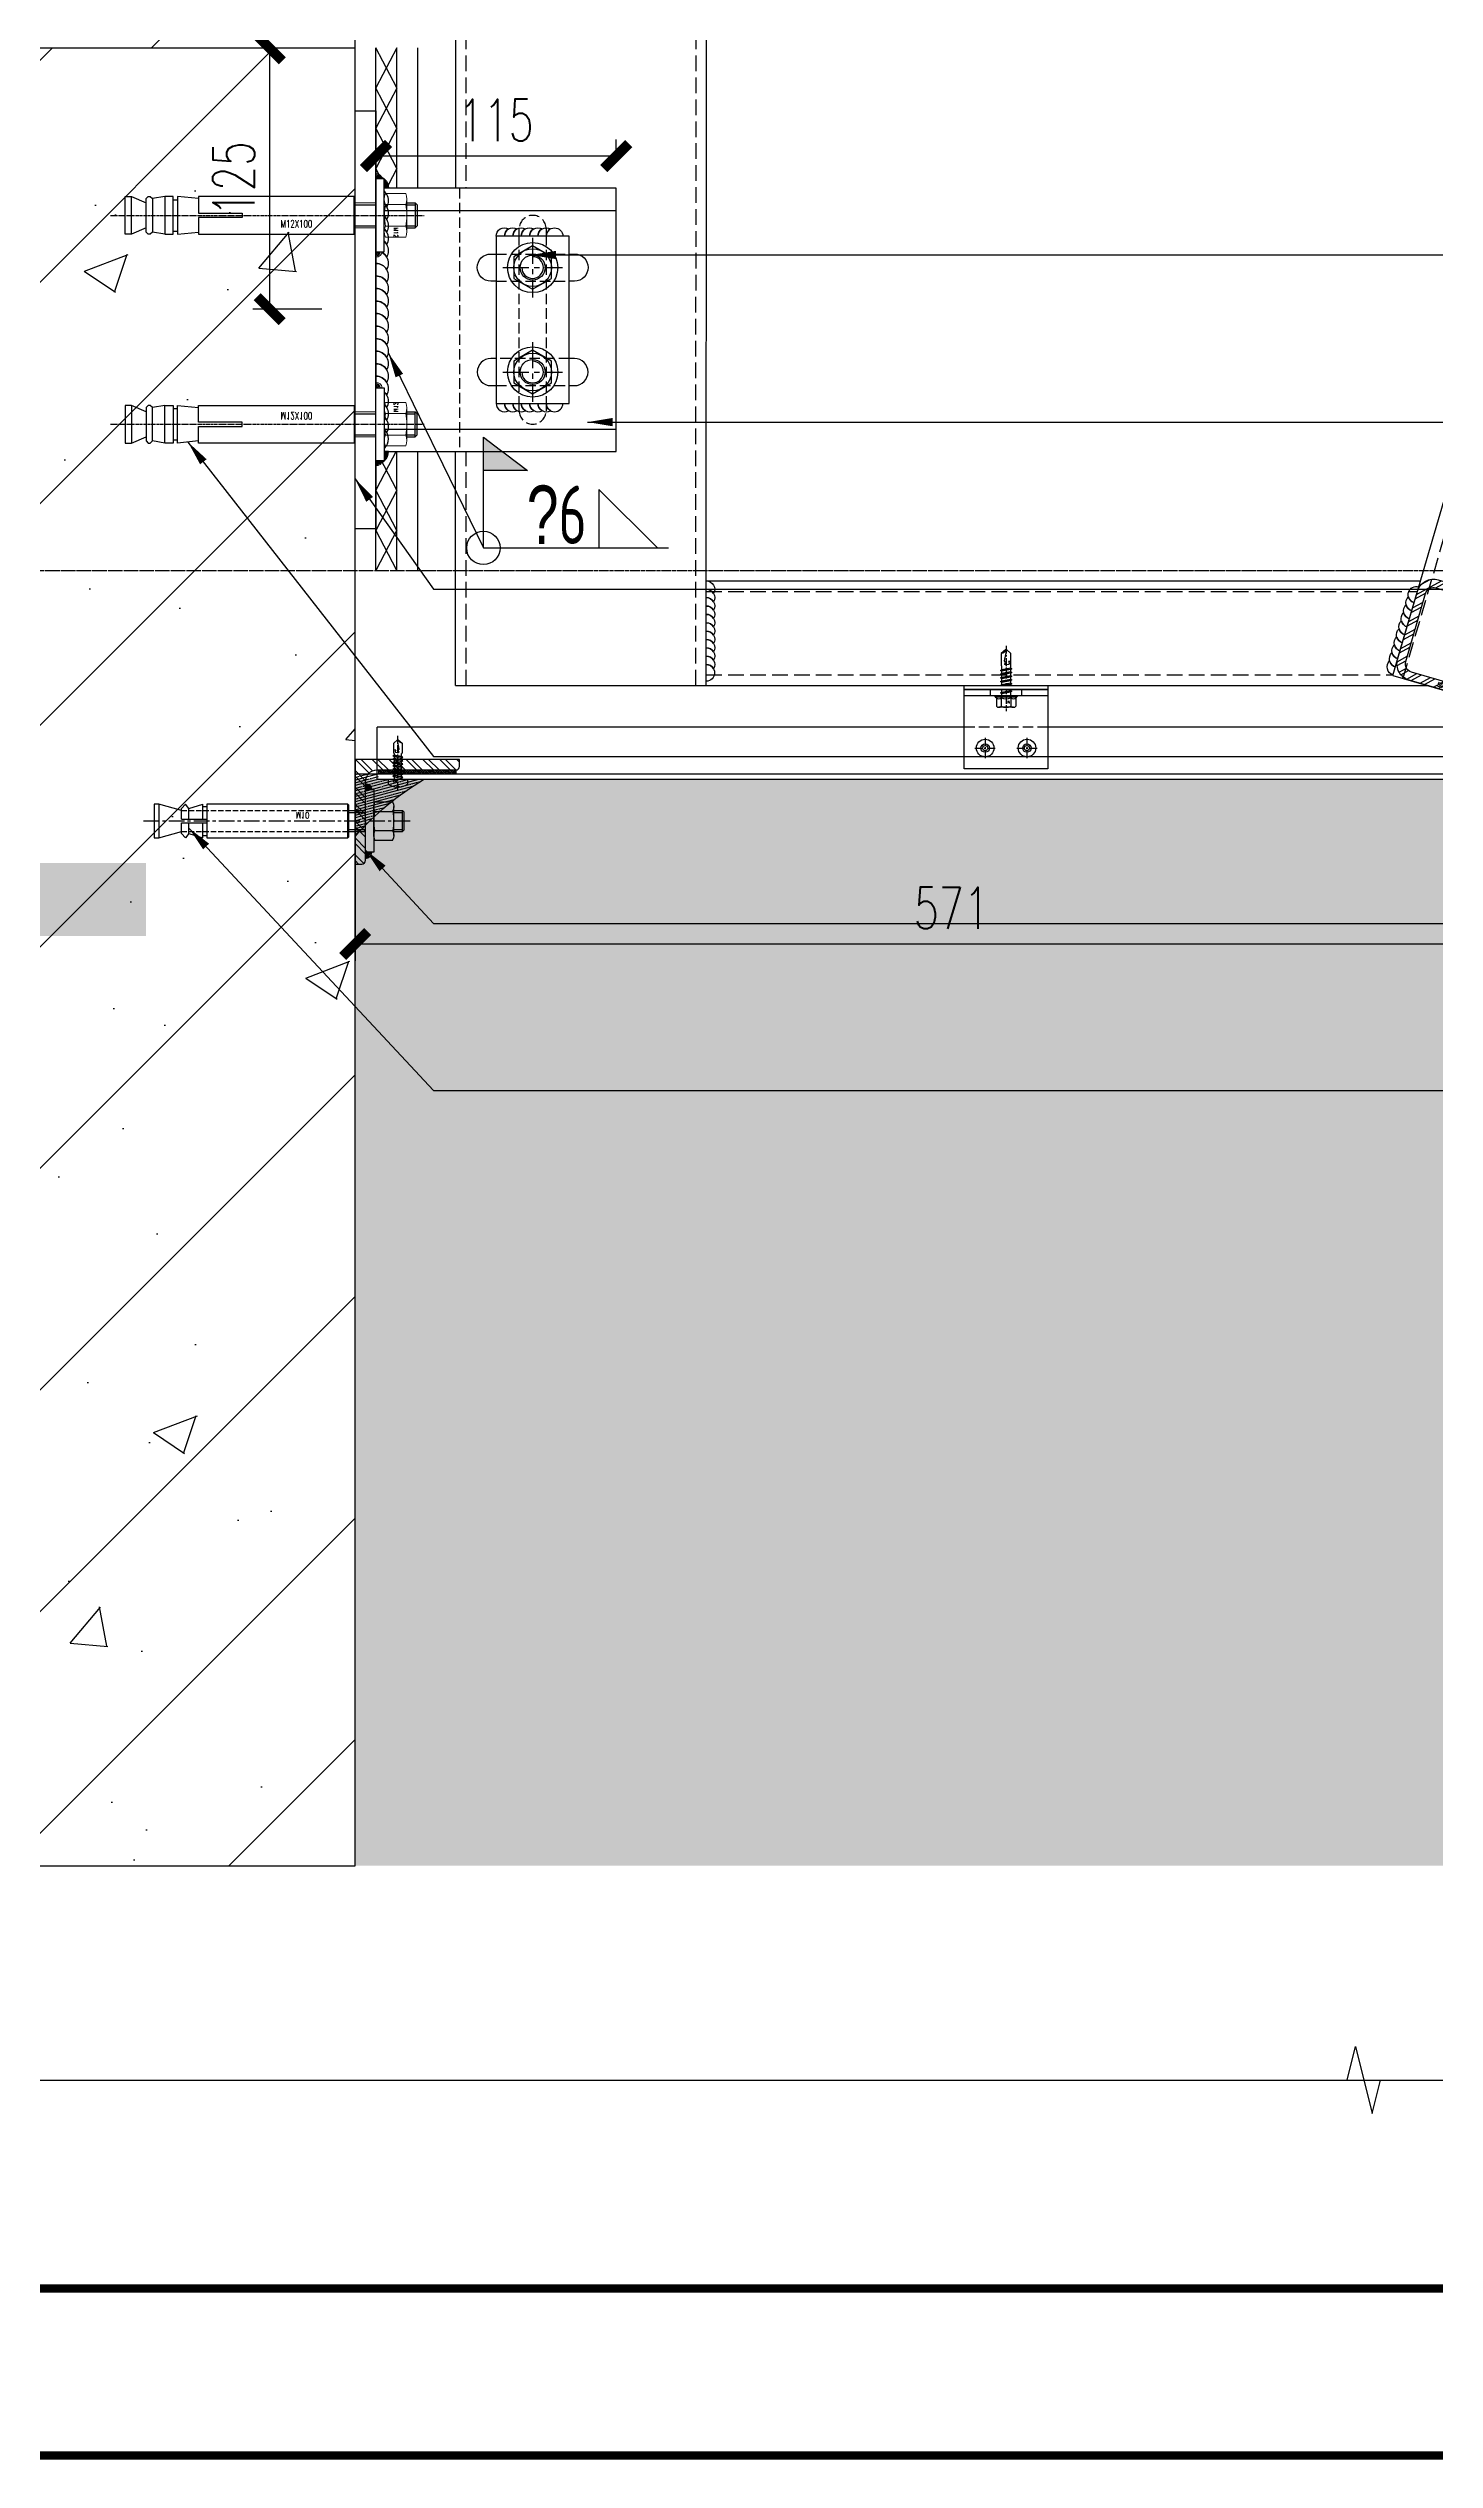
# Model space of a CAD drawing. Extents: x -202236 to 1002404, y -663931 to 1550022.
# Drawn here: x 6115 to 6778, y -357446 to -356292 of the extents above; entities that cross this region are included whole.
import ezdxf
from ezdxf.enums import TextEntityAlignment as Align
from ezdxf.xclip import XClip

# ---------------------------------------------------------------- set-up
doc = ezdxf.new("R2010")
doc.units = 0
for name, pattern in [('CENTER', [2, 1.25, -0.25, 0.25, -0.25]), ('DASH', [0.35, 0.25, -0.1]), ('DOTE', [2.42, 2, -0.2, 0.02, -0.2]), ('ZN-CENTER', [2, 1.25, -0.25, 0.25, -0.25]), ('ZN-DASH', [0.35, 0.25, -0.1])]:
    doc.linetypes.add(name, pattern=pattern)
for name, color, linetype in [('!ZN1-填充-8', 8, 'Continuous'), ('!ZN3-铝板幕墙-3', 3, 'Continuous'), ('!ZN4-焊缝-8', 8, 'Continuous'), ('!ZN4-辅助材料-1', 1, 'Continuous'), ('!ZN4-配件-11', 11, 'Continuous'), ('!ZN5-钢材投影-40', 40, 'Continuous'), ('!ZN5-钢材断面-2', 2, 'Continuous'), ('!ZN5-铝材投影-112', 112, 'Continuous'), ('!ZN6-虚线-8', 8, 'ZN-DASH'), ('!ZN6-轴线-1', 1, 'ZN-CENTER'), ('0-cxFrame', 155, 'Continuous'), ('0-钢材投影', 40, 'Continuous'), ('11紧固件', 11, 'Continuous'), ('11配件', 11, 'Continuous'), ('20剖面图$0$PUB_HATCH', 8, 'Continuous'), ('3符号', 173, 'Continuous'), ('40钢材投影', 40, 'Continuous'), ('A-AXIS-D', 1, 'Continuous'), ('A-AXIS-DOTE', 14, 'DOTE'), ('A-HATCH-1', 252, 'Continuous'), ('A-HATCH-2', 251, 'Continuous'), ('A-SFCE', 30, 'Continuous'), ('AS-WALL', 40, 'Continuous'), ('DIM', 173, 'Continuous'), ('DOTE', 1, 'CENTER'), ('Fill', 8, 'Continuous'), ('PUB_HATCH', 8, 'Continuous'), ('五金配件', 11, 'Continuous'), ('焊缝', 8, 'Continuous')]:
    doc.layers.add(name, color=color, linetype=linetype)
for name, color, linetype, lineweight in [('0-cxText', 131, 'Continuous', 25), ('A-WALL-HATCH', 8, 'Continuous', 13), ('welding', 1, 'Continuous', 18)]:
    doc.layers.add(name, color=color, linetype=linetype, lineweight=lineweight)
doc.layers.add('@ZN-型材编号（非打印层）', color=8, linetype='Continuous', plot=False)
doc.styles.add('cx_tuming', font='simhei.ttf')
doc.styles.add('cx_tuqian1', font='')
doc.styles.add('DHTEXT-1', font='ROMANS.shx', dxfattribs={"width": 0.7, "bigfont": 'CHINESE.shx'})
doc.styles.add('FS', font='simplex.shx', dxfattribs={"width": 0.7, "height": 5, "bigfont": 'TSSDCHN.SHX'})
doc.styles.add('HZ_TS_0.7', font='TSSDENG', dxfattribs={"width": 0.7, "bigfont": 'HZTXT'})
doc.styles.add('黑体', font='simhei.ttf', dxfattribs={"height": 12})
doc.styles.get('cx_tuqian1').set_extended_font_data('SimSun')
doc.dimstyles.new('ZN8', dxfattribs={"dimscale": 8, "dimtxt": 2.5, "dimasz": 1.5, "dimexe": 1, "dimexo": 2, "dimgap": 0.9, "dimtad": 1, "dimdec": 0, "dimdsep": 46, "dimtxsty": 'DHTEXT-1', "dimblk": 'ARCHTICK', "dimcen": 2.5, "dimclrd": 173, "dimclre": 173, "dimclrt": 7, "dimazin": 2, "dimtfac": 1, "dimtix": 1, "dimtmove": 2, "dimatfit": 3, "dimfxl": 0, "dimarcsym": 0})

# ---------------------------------------------------------------- blocks, each defined once
blk = doc.blocks.new('99平面图例外参$0$$LinePat$夹层保温1')
at = {"color": 0}
for p, q in [((0, 0), (96, 0)), ((0, -50), (96, -50)), ((0, -100), (96, -50)), ((96, -100), (0, -50)), ((0, -100), (96, -100)), ((0, -150), (96, -150))]:
    blk.add_line(p, q, dxfattribs=at)
blk = doc.blocks.new('*U260')
at = {"linetype": 'ZN-DASH', "ltscale": 20}
blk.add_wipeout([(-115, -63), (0, -63), (0, 63), (-115, 63)], dxfattribs=at).dxf.layer = '!ZN6-虚线-8'
at = {"layer": '!ZN4-焊缝-8', "ltscale": 0.1}
h = blk.add_hatch(color=256, dxfattribs=at)
edge = h.paths.add_edge_path()
edge.add_line((-109, 63), (-115, 63))
edge.add_line((-115, 63), (-115, 69))
edge.add_arc((-115, 63), 6, 0, 90, ccw=False)
h = blk.add_hatch(color=256, dxfattribs=at)
edge = h.paths.add_edge_path()
edge.add_line((-109, -63), (-115, -63))
edge.add_line((-115, -63), (-115, -69))
edge.add_arc((-115, -63), 6, 270, 360)
for points in [[(-109, 63), (-115, 63), (-115, 69, -0.414214)], [(-109, -63), (-115, -63), (-115, -69, 0.414214)]]:
    blk.add_lwpolyline(points, format="xyb", close=True, dxfattribs=at)
at = {"layer": '!ZN4-焊缝-8', "color": 8, "ltscale": 20}
blk.add_lwpolyline([(-115, -63, 1), (-115, -51, -0.267949), (-109.8, -54, 0.57735), (-115, -45, -0.267949), (-109.8, -48, 0.57735), (-115, -39, -0.267949), (-109.8, -42, 0.57735), (-115, -33, -0.267949), (-109.8, -36, 0.57735), (-115, -27, -0.267949), (-109.8, -30, 0.57735), (-115, -21, -0.267949), (-109.8, -24, 0.57735), (-115, -15, -0.267949), (-109.8, -18, 0.57735), (-115, -9, -0.267949), (-109.8, -12, 0.57735), (-115, -3, -0.267949), (-109.8, -6, 0.57735), (-115, 3, -0.267949), (-109.8, 0, 0.57735), (-115, 9, -0.267949), (-109.8, 6, 0.57735), (-115, 15, -0.267949), (-109.8, 12, 0.57735), (-115, 21, -0.267949), (-109.8, 18, 0.57735), (-115, 27, -0.267949), (-109.8, 24, 0.57735), (-115, 33, -0.267949), (-109.8, 30, 0.57735), (-115, 39, -0.267949), (-109.8, 36, 0.57735), (-115, 45, -0.267949), (-109.8, 42, 0.57735), (-115, 51, -0.267949), (-109.8, 48, 0.57735), (-115, 57, -0.267949), (-109.8, 54, 0.57735), (-115, 63)], format="xyb", dxfattribs=at)
at = {"layer": '!ZN4-焊缝-8', "ltscale": 0.1}
for points in [[(-57.5, 40, -0.57735), (-51.5, 43.5, 0.267949), (-53.5, 40, -0.57735), (-47.5, 43.5, 0.267949), (-49.5, 40, -0.57735), (-43.5, 43.5, 0.267949), (-45.5, 40, -0.57735), (-39.5, 43.5, 0.267949), (-41.5, 40, -0.57735), (-35.5, 43.5, 0.267949), (-37.5, 40, -0.57735), (-31.5, 43.5, 0.267949), (-33.5, 40, -1), (-25.5, 40, -1)], [(-57.5, -40, 0.57735), (-51.5, -43.5, -0.267949), (-53.5, -40, 0.57735), (-47.5, -43.5, -0.267949), (-49.5, -40, 0.57735), (-43.5, -43.5, -0.267949), (-45.5, -40, 0.57735), (-39.5, -43.5, -0.267949), (-41.5, -40, 0.57735), (-35.5, -43.5, -0.267949), (-37.5, -40, 0.57735), (-31.5, -43.5, -0.267949), (-33.5, -40, 1), (-25.5, -40, 1)]]:
    blk.add_lwpolyline(points, format="xyb", dxfattribs=at)
at = {"layer": '!ZN4-配件-11', "linetype": 'ByBlock', "ltscale": 10}
for points in [[(-31, 30.2), (-40, 35.4), (-49, 30.2), (-49, 19.8), (-40, 14.6), (-31, 19.8)], [(-31, -19.8), (-40, -14.6), (-49, -19.8), (-49, -30.2), (-40, -35.4), (-31, -30.2)]]:
    blk.add_lwpolyline(points, close=True, dxfattribs=at)
for centre, radius in [((-40, 25), 12), ((-40, 25), 9), ((-40, 25), 6), ((-40, -25), 12), ((-40, -25), 9), ((-40, -25), 6)]:
    blk.add_circle(centre, radius, dxfattribs=at)
for centre in [(-40, 25), (-40, -25)]:
    blk.add_arc(centre, 5.19, 180, 90, dxfattribs=at)
at = {"layer": '!ZN5-钢材投影-40'}
for p, q in [((-115, 52.4), (0, 52.4)), ((-115, -52.4), (0, -52.4))]:
    blk.add_line(p, q, dxfattribs=at)
for points in [[(-115, -63), (0, -63), (0, 63), (-115, 63)], [(-57.5, -40), (-22.5, -40), (-22.5, 40), (-57.5, 40), (-57.5, -40)]]:
    blk.add_lwpolyline(points, close=True, dxfattribs=at)
for points in [[(-57.5, 18.5), (-60, 18.5, -1), (-60, 31.5), (-57.5, 31.5)], [(-22.5, 31.5), (-20, 31.5, -1), (-20, 18.5), (-22.5, 18.5)], [(-57.5, -18.5), (-60, -18.5, 1), (-60, -31.5), (-57.5, -31.5)], [(-22.5, -31.5), (-20, -31.5, 1), (-20, -18.5), (-22.5, -18.5)]]:
    blk.add_lwpolyline(points, format="xyb", dxfattribs=at)
at = {"layer": '!ZN6-虚线-8', "linetype": 'ZN-DASH', "ltscale": 20}
for p, q in [((-75, 63), (-75, -63)), ((-57.5, 31.5), (-22.5, 31.5)), ((-57.5, 18.5), (-22.5, 18.5)), ((-22.5, -18.5), (-57.5, -18.5)), ((-57.5, -31.5), (-22.5, -31.5))]:
    blk.add_line(p, q, dxfattribs=at)
blk.add_lwpolyline([(-33.5, 40.5), (-33.5, -41.5), (-33.5, -43.5, -1), (-46.5, -43.5), (-46.5, -41.5), (-46.5, 40.5), (-46.5, 43.5, -1), (-33.5, 43.5)], format="xyb", close=True, dxfattribs=at)
at = {"layer": '!ZN6-轴线-1', "color": 1, "linetype": 'ZN-CENTER', "ltscale": 10}
for p, q in [((-40, 39.3), (-40, 10.7)), ((-54.3, 25), (-25.7, 25)), ((-40, -10.7), (-40, -39.3)), ((-54.3, -25), (-25.7, -25))]:
    blk.add_line(p, q, dxfattribs=at)
blk = doc.blocks.new('ZQM12X100')
at = {"layer": '11紧固件', "lineweight": 9, "ltscale": 2}
for p, q in [((-7.8, 14.8), (7.8, 14.8)), ((-9, -10.5), (-8.5, -10)), ((-8.5, -10), (8.5, -10)), ((9, -10.5), (8.5, -10))]:
    blk.add_line(p, q, dxfattribs=at)
for centre, radius, start, end in [((-7.8, 7.8), 7, 68.2132, 111.7868), ((0, -12.4), 27.2, 79.0073, 100.9927), ((7.8, 7.8), 7, 68.2132, 111.7868)]:
    blk.add_arc(centre, radius, start, end, dxfattribs=at)
at = {"layer": '11配件'}
for points in [[(9, -10.5), (-9, -10.5), (-9, -85), (-1, -85), (-1, -64), (1, -64), (1, -85), (9, -85), (9, -10.5)], [(-8, -85), (-9, -95), (9, -95), (8, -85)], [(-9, -101), (9, -101), (9, -97), (-9, -97), (-9, -101), (-8, -107)], [(9, -101), (8, -107), (9, -108), (9, -109), (8, -110), (-8, -110), (-9, -109), (-9, -108), (-8, -107), (8, -107)], [(-7.5, -97), (-7.5, -95)], [(7.5, -97), (7.5, -95)], [(6, -110), (9, -117), (9, -120), (-9, -120), (-9, -117), (-6, -110)], [(9, -117), (-9, -117)]]:
    blk.add_lwpolyline(points, dxfattribs=at)
at = {"layer": 'Fill'}
for p, q in [((-5, 14.8), (-5, 18.8)), ((5, 14.8), (5, 18.8))]:
    blk.add_line(p, q, dxfattribs=at)
at = {"layer": '五金配件'}
for p, q in [((-5, 19.8), (-6, 18.8)), ((-6, 18.8), (6, 18.8)), ((-6, 14.8), (-6, 18.8)), ((-5, 19.8), (5, 19.8)), ((5, 19.8), (6, 18.8)), ((6, 14.8), (6, 18.8))]:
    blk.add_line(p, q, dxfattribs=at)
at = {"layer": 'Defpoints', "color": 1, "style": 'DHTEXT-1', "width": 0.7}
blk.add_text('M12X100', height=3.5, rotation=90, dxfattribs=at).set_placement((5.8, -45.6))
blk.add_wipeout([(17.5, 0), (17.5, 4), (-17.5, 4), (-17.5, 0)]).dxf.layer = '40钢材投影'
at = {"layer": '11紧固件', "lineweight": 9, "ltscale": 2}
for p, q in [((-10.4, 4.5), (-10.4, 14.3)), ((-5.2, 4.5), (-5.2, 14.3)), ((5.2, 4.5), (5.2, 14.3)), ((10.4, 4.5), (10.4, 14.3)), ((-9.2, 4), (9.2, 4)), ((-7.8, 4), (7.8, 4)), ((-6, -10), (-6, 0)), ((6, -10), (6, 0))]:
    blk.add_line(p, q, dxfattribs=at)
for centre, radius, start, end in [((-7.8, 11), 7, 248.2132, 291.7868), ((0, 31.3), 27.2, 259.0073, 280.9927), ((7.8, 11), 7, 248.2132, 291.7868)]:
    blk.add_arc(centre, radius, start, end, dxfattribs=at)
at = {"layer": '40钢材投影'}
blk.add_lwpolyline([(17.5, 0), (17.5, 4), (-17.5, 4), (-17.5, 0)], close=True, dxfattribs=at)
at = {"layer": 'DOTE'}
blk.add_line((0, -127.1), (0, 23), dxfattribs=at)
at = {"layer": 'Fill'}
for p, q in [((-5, -10), (-5, 0)), ((5, -10), (5, 0))]:
    blk.add_line(p, q, dxfattribs=at)
at = {"layer": 'welding', "color": 8}
for points in [[(-17.5, 0.5, 0.414214), (-18, 0)], [(19, 0, 0.414214), (17.5, 1.5)], [(18.5, 0, 0.414214), (17.5, 1)], [(18, 0, 0.414214), (17.5, 0.5)]]:
    blk.add_lwpolyline(points, format="xyb", dxfattribs=at)
for centre, radius, start, end in [((-17, 0.1), 2.97, 99.0812, 181.3077), ((-17.5, 0), 2, 90, 180), ((-17.5, 0), 1.5, 90, 180), ((-17.5, 0), 1, 90, 180), ((17, 0.1), 2.97, 358.6923, 80.9188), ((17.5, 0), 2, 0, 90)]:
    blk.add_arc(centre, radius, start, end, dxfattribs=at)
at = {"layer": '11紧固件', "lineweight": 9, "ltscale": 2, "style": 'FS', "width": 0.8}
blk.add_text('M12', height=2, dxfattribs=at).set_placement((8.2, 9.6), align=Align.MIDDLE)
blk = doc.blocks.new('A$Cecfe689e')
at = {"layer": '11紧固件', "rotation": 270}
blk.add_blockref('ZQM12X100', (10, 50), dxfattribs=at)
at = {"layer": '0-钢材投影', "ltscale": 10}
blk.add_lwpolyline([(10, 100), (10, -100), (0, -100), (0, 100)], close=True, dxfattribs=at)
at = {"layer": '11紧固件', "xscale": -1, "rotation": 270}
blk.add_blockref('ZQM12X100', (10, -50), dxfattribs=at)
blk = doc.blocks.new('方管钢50x4')
at = {"layer": 'Fill'}
h = blk.add_hatch(dxfattribs=at)
h.set_pattern_fill('ANSI32', color=8, scale=0.5, style=0)
h.set_pattern_definition([(45, (-2819.7443, -883.732), (-3.367596, 3.367596), []), (45, (-2817.499, -883.732), (-3.367596, 3.367596), [])])
edge = h.paths.add_edge_path(flags=16)
edge.add_line((-17, 21), (17, 21))
edge.add_arc((17, 17), 4, 0, 90, ccw=False)
edge.add_line((21, 17), (21, -17))
edge.add_arc((17, -17), 4, 270, 360, ccw=False)
edge.add_line((17, -21), (-17, -21))
edge.add_arc((-17, -17), 4, 180, 270, ccw=False)
edge.add_line((-21, -17), (-21, 17))
edge.add_arc((-17, 17), 4, 90, 180, ccw=False)
edge = h.paths.add_edge_path()
edge.add_line((-17, 25), (17, 25))
edge.add_arc((17, 17), 8, 0, 90, ccw=False)
edge.add_line((25, 17), (25, -17))
edge.add_arc((17, -17), 8, 270, 360, ccw=False)
edge.add_line((17, -25), (-17, -25))
edge.add_arc((-17, -17), 8, 180, 270, ccw=False)
edge.add_line((-25, -17), (-25, 17))
edge.add_arc((-17, 17), 8, 90, 180, ccw=False)
for points in [[(-17, 25), (17, 25, -0.414214), (25, 17), (25, -17, -0.414214), (17, -25), (-17, -25, -0.414214), (-25, -17), (-25, 17, -0.414214)], [(-17, 21), (17, 21, -0.414214), (21, 17), (21, -17, -0.414214), (17, -21), (-17, -21, -0.414214), (-21, -17), (-21, 17, -0.414214)]]:
    blk.add_lwpolyline(points, format="xyb", close=True)
at = {"layer": '@ZN-型材编号（非打印层）', "style": 'DHTEXT-1', "width": 0.7}
blk.add_text('50x4', height=2, dxfattribs=at).set_placement((-0.5, -23), align=Align.MIDDLE_CENTER)
blk = doc.blocks.new('*U199')
at = {"layer": '!ZN5-钢材断面-2'}
blk.add_blockref('方管钢50x4', (0, 0), dxfattribs=at)
blk = doc.blocks.new('*U188')
at = {"color": 0, "linetype": 'ZN-CENTER', "ltscale": 3}
blk.add_line((24, 0), (-7.3, 0), dxfattribs=at)
at = {"ltscale": 10}
for p, q in [((-5.4, -3.5), (-5.4, 3.5)), ((-1, 4.6), (-4.9, 4.6)), ((-1, 2.3), (-4.9, 2.3)), ((-0.6, -5.1), (-0.6, 5.1)), ((-0.2, 5.5), (0, 4.8)), ((0, -4.8), (0, 4.8)), ((0, 2.1), (14.3, 2.1)), ((1.4, 2.7), (2.2, -2.7)), ((3.2, 2.7), (4, -2.7)), ((5, 2.7), (5.8, -2.7)), ((6.8, 2.7), (7.6, -2.7)), ((8.6, 2.7), (9.4, -2.7)), ((10.4, 2.7), (11.2, -2.7)), ((12.2, 2.7), (13, -2.7)), ((-1, -2.3), (-4.9, -2.3)), ((-1, -4.6), (-4.9, -4.6)), ((-0.2, -5.5), (0, -4.8)), ((14.3, -2.1), (0, -2.1))]:
    blk.add_line(p, q, dxfattribs=at)
for points in [[(1.8, -2.1), (1, 2.1), (1.4, 2.7), (1.8, 2.1), (2.6, -2.1), (2.2, -2.7)], [(3.6, -2.1), (2.8, 2.1), (3.2, 2.7), (3.6, 2.1), (4.4, -2.1), (4, -2.7)], [(5.4, -2.1), (4.6, 2.1), (5, 2.7), (5.4, 2.1), (6.2, -2.1), (5.8, -2.7)], [(7.2, -2.1), (6.4, 2.1), (6.8, 2.7), (7.2, 2.1), (8, -2.1), (7.6, -2.7)], [(9, -2.1), (8.2, 2.1), (8.6, 2.7), (9, 2.1), (9.8, -2.1), (9.4, -2.7)], [(10.8, -2.1), (10, 2.1), (10.4, 2.7), (10.8, 2.1), (11.6, -2.1), (11.2, -2.7)], [(12.6, -2.1), (11.8, 2.1), (12.2, 2.7), (12.6, 2.1), (13.4, -2.1), (13, -2.7)]]:
    blk.add_lwpolyline(points, close=True, dxfattribs=at)
for points in [[(14.3, -2.1, -0.414214), (14.4, -2.2), (14.4, -2.3), (20.2, -2.3), (22, -0.3), (22, 0.3), (20.2, 2.3), (14.4, 2.3), (14.4, 2.2, -0.414214), (14.3, 2.1)], [(16.5, -2.3), (16.4, -1.2), (15.8, -1.5, -0.530462), (15, -1.2), (14.8, 0.1, -0.651316), (15.5, 0.5), (16, 0.2), (16.8, 0.7), (22, -0.3, -0.201226), (20.2, 2.3)]]:
    blk.add_lwpolyline(points, format="xyb", dxfattribs=at)
for centre, radius, start, end in [((-3.9, 3.5), 1.58, 133.1736, 226.8264), ((0.1, 0), 5.58, 155.5673, 204.4327), ((0.1, 3.5), 1.58, 133.1736, 226.8264), ((4.1, 0), 5.58, 155.5673, 204.4327), ((7.5, -2.9), 11.3, 132.4922, 138.6064), ((-3.9, -3.5), 1.58, 133.1736, 226.8264), ((0.1, -3.5), 1.58, 133.1736, 226.8264), ((7.5, 2.9), 11.3, 221.3936, 227.5078)]:
    blk.add_arc(centre, radius, start, end, dxfattribs=at)
at = {"layer": 'Defpoints', "color": 0, "ltscale": 10, "style": 'DHTEXT-1', "width": 0.7}
blk.add_text('5.5', height=1, rotation=90, dxfattribs=at).set_placement((-2.5, -0.9), align=Align.CENTER)
blk = doc.blocks.new('*U191')
at = {"color": 0, "linetype": 'CENTER', "ltscale": 3}
for p, q in [((4.9, 0), (-4.9, 0)), ((0, 4.9), (0, -4.9))]:
    blk.add_line(p, q, dxfattribs=at)
at = {"linetype": 'ByBlock', "ltscale": 10}
for radius in [4.2, 2, 1.23]:
    blk.add_circle((0, 0), radius, dxfattribs=at)
blk = doc.blocks.new('*U264')
at = {"ltscale": 0.125}
blk.add_wipeout([(-20, -40), (20, -40), (20, -5), (-20, -5)], dxfattribs=at).dxf.layer = '!ZN6-虚线-8'
at = {"layer": '!ZN1-填充-8'}
h = blk.add_hatch(dxfattribs=at)
h.set_pattern_fill('NET3', color=256, scale=0.75, angle=180, style=0)
h.set_pattern_definition([(180, (-1731.706, 294.7402), (-3e-16, -2.38125), []), (240, (-1731.706, 294.7402), (2.062223, -1.190625), []), (300, (-1731.706, 294.7402), (2.062223, 1.190625), [])])
h.paths.add_polyline_path([(20, 0), (-20, 0), (-20, -2), (20, -2)])
at = {"layer": '!ZN5-铝材投影-112'}
blk.add_lwpolyline([(20, -2), (-20, -2), (-20, -40), (20, -40)], close=True, dxfattribs=at)
at = {"layer": '!ZN6-虚线-8', "linetype": 'ZN-DASH', "ltscale": 10}
for p, q in [((-7.5, -5), (-7.5, -2)), ((7.5, -5), (7.5, -2))]:
    blk.add_line(p, q, dxfattribs=at)
at = {"layer": '!ZN6-虚线-8', "color": 8, "linetype": 'ZN-DASH', "ltscale": 20}
blk.add_line((-20, -20), (20, -20), dxfattribs=at)
at = {"layer": '!ZN4-配件-11', "color": 1, "xscale": -1, "rotation": 270}
for name, p in [('*U188', (0, -5)), ('*U191', (-10, -30)), ('*U191', (10, -30))]:
    blk.add_blockref(name, p, dxfattribs=at)
at = {"ltscale": 0.25}
blk.add_wipeout([(20, 0), (20, -2), (-20, -2), (-20, 0)], dxfattribs=at).dxf.layer = '!ZN4-辅助材料-1'
at = {"layer": '!ZN4-辅助材料-1'}
blk.add_lwpolyline([(20, 0), (-20, 0), (-20, -2), (20, -2)], close=True, dxfattribs=at)
at = {"layer": '!ZN5-铝材投影-112', "ltscale": 0.25}
blk.add_line((-20, -5), (20, -5), dxfattribs=at)
blk = doc.blocks.new('*U1441')
h = blk.add_hatch(color=0)
edge = h.paths.add_edge_path()
edge.add_line((-15, 3), (-15, 0))
edge.add_line((-15, 0), (-18, 0))
edge.add_arc((-14.6, -0.4), 3.44, 96.9129, 173.0871, ccw=False)
h = blk.add_hatch(color=0)
edge = h.paths.add_edge_path()
edge.add_line((15, 3), (15, 0))
edge.add_line((15, 0), (18, 0))
edge.add_arc((14.6, -0.4), 3.44, 6.9129, 83.0871)
at = {"linetype": 'ByBlock', "ltscale": 20}
for p, q in [((-9.2, 4.5), (-9.2, 13)), ((-6.9, 13.5), (6.9, 13.5)), ((-4.2, 18.5), (-5, 17.7)), ((-5, 17.7), (5, 17.7)), ((-5, 13.5), (-5, 17.7)), ((-4.6, 4.5), (-4.6, 13)), ((-4.2, 18.5), (4.2, 18.5)), ((-4.1, 13.5), (-4.1, 17.7)), ((4.1, 13.5), (4.1, 17.7)), ((4.2, 18.5), (5, 17.7)), ((4.6, 4.5), (4.6, 13)), ((5, 13.5), (5, 17.7)), ((9.2, 4.5), (9.2, 13)), ((-6.9, 4), (6.9, 4)), ((-5, -8), (-5, 0)), ((-4.1, -8), (-4.1, 0)), ((4.1, -8), (4.1, 0)), ((5, -8), (5, 0)), ((-8, -8.4), (-7.6, -8)), ((-7.6, -8), (7.6, -8)), ((8, -8.4), (7.6, -8))]:
    blk.add_line(p, q, dxfattribs=at)
at = {"color": 0, "linetype": 'CENTER', "ltscale": 6}
blk.add_line((0, -106.2), (0, 22.5), dxfattribs=at)
at = {"linetype": 'DASH', "ltscale": 10}
for p, q in [((-5, -88), (-5, -8)), ((5, -88), (5, -8))]:
    blk.add_line(p, q, dxfattribs=at)
at = {"ltscale": 10}
for p, q in [((-8, -77.9), (-0.9, -77.9)), ((-6, -84.5), (-8, -77.9)), ((-7, -77.9), (-7, -75.9)), ((-0.9, -88), (-0.9, -75.9)), ((0.9, -88), (0.9, -75.9)), ((0.9, -77.9), (8, -77.9)), ((6, -84.5), (8, -77.9)), ((7, -77.9), (7, -75.9)), ((-6, -84.5), (-0.9, -84.5)), ((-6, -88), (-0.9, -88)), ((0.9, -84.5), (6, -84.5)), ((0.9, -88), (6, -88))]:
    blk.add_line(p, q, dxfattribs=at)
at = {"color": 0}
for points in [[(-15, 3), (-15, 0), (-18, 0, -0.345178)], [(15, 3), (15, 0), (18, 0, 0.345178)]]:
    blk.add_lwpolyline(points, format="xyb", close=True, dxfattribs=at)
at = {"linetype": 'ByBlock', "ltscale": 20}
blk.add_lwpolyline([(15, 0), (15, 4), (-15, 4), (-15, 0)], close=True, dxfattribs=at)
at = {"ltscale": 10}
blk.add_lwpolyline([(-8, -8.4), (8, -8.4), (8, -75.9), (-8, -75.9)], close=True, dxfattribs=at)
for points in [[(-6, -84.5), (-8, -86.2), (-6, -88)], [(6, -84.5), (8, -86.2), (6, -88)]]:
    blk.add_lwpolyline(points, dxfattribs=at)
at = {"linetype": 'ByBlock', "ltscale": 20}
for points in [[(5, -88), (8, -99), (8, -101.2), (-8, -101.2), (-8, -99), (-5, -88)], [(8, -99), (-8, -99)]]:
    blk.add_lwpolyline(points, dxfattribs=at)
for centre, radius, start, end in [((-6.9, 7.9), 5.58, 65.5673, 114.4327), ((0, -8.1), 21.6, 77.6432, 102.3568), ((6.9, 7.9), 5.58, 65.5673, 114.4327), ((-6.9, 9.6), 5.58, 245.5673, 294.4327), ((0, 25.6), 21.6, 257.6432, 282.3568), ((6.9, 9.6), 5.58, 245.5673, 294.4327)]:
    blk.add_arc(centre, radius, start, end, dxfattribs=at)
at = {"layer": 'Defpoints', "color": 0, "ltscale": 10, "style": 'DHTEXT-1', "width": 0.7}
blk.add_text('M10', height=3, rotation=90, dxfattribs=at).set_placement((4.2, -30.1), align=Align.CENTER)
blk = doc.blocks.new('ZT_角钢(填充)_50X50X5')
at = {"layer": '!ZN1-填充-8'}
h = blk.add_hatch(dxfattribs=at)
h.set_pattern_fill('ANSI32', color=256, scale=0.6, style=0)
h.set_pattern_definition([(45, (-11702.1455, -65281.3866), (-4.04111525, 4.04111525), []), (45, (-11699.4514, -65281.3866), (-4.04111525, 4.04111525), [])])
h.paths.add_polyline_path([(50, 3.3, 0.414214), (48.3, 5), (10.5, 5, -0.414214), (5, 10.5), (5, 48.3, 0.414214), (3.3, 50), (0, 50), (0, 0), (50, 0)])
at = {"layer": '!ZN5-钢材断面-2'}
blk.add_lwpolyline([(0, 0), (0, 50), (3.3, 50, -0.414214), (5, 48.3), (5, 10.5, 0.414214), (10.5, 5), (48.3, 5, -0.414214), (50, 3.3), (50, 0), (0, 0)], format="xyb", dxfattribs=at)
blk = doc.blocks.new('*U1443')
at = {"layer": '!ZN5-钢材断面-2', "extrusion": (0, 0, -1), "zscale": -1, "rotation": 90}
blk.add_blockref('ZT_角钢(填充)_50X50X5', (0, 0), dxfattribs=at)
blk = doc.blocks.new('*U147')
at = {"color": 0, "linetype": 'CENTER', "ltscale": 3}
blk.add_line((-5.4, 0), (20.8, 0), dxfattribs=at)
at = {"linetype": 'ByBlock', "ltscale": 10}
for p, q in [((0, 1.8), (12.4, 1.8)), ((1, 2.4), (1.7, -2.4)), ((2.6, 2.4), (3.3, -2.4)), ((4.2, 2.4), (4.9, -2.4)), ((5.8, 2.4), (6.5, -2.4)), ((7.4, 2.4), (8.1, -2.4)), ((9, 2.4), (9.7, -2.4)), ((10.6, 2.4), (11.3, -2.4)), ((12.4, -1.8), (0, -1.8))]:
    blk.add_line(p, q, dxfattribs=at)
blk.add_lwpolyline([(-3.3, 0.4), (-3.7, 0.4, -0.147478), (-2.1, 4.8), (0, 4.8), (0, -4.7), (-2.1, -4.7, -0.147478), (-3.7, -0.4), (-3.3, -0.4)], format="xyb", close=True, dxfattribs=at)
for points in [[(1.3, -1.8), (0.6, 1.8), (1, 2.4), (1.3, 1.8), (2, -1.8), (1.7, -2.4)], [(2.9, -1.8), (2.2, 1.8), (2.6, 2.4), (2.9, 1.8), (3.6, -1.8), (3.3, -2.4)], [(4.5, -1.8), (3.8, 1.8), (4.2, 2.4), (4.5, 1.8), (5.2, -1.8), (4.9, -2.4)], [(6.1, -1.8), (5.4, 1.8), (5.8, 2.4), (6.1, 1.8), (6.8, -1.8), (6.5, -2.4)], [(7.7, -1.8), (7, 1.8), (7.4, 2.4), (7.7, 1.8), (8.4, -1.8), (8.1, -2.4)], [(9.3, -1.8), (8.6, 1.8), (9, 2.4), (9.3, 1.8), (10, -1.8), (9.7, -2.4)], [(10.9, -1.8), (10.2, 1.8), (10.6, 2.4), (10.9, 1.8), (11.6, -1.8), (11.3, -2.4)]]:
    blk.add_lwpolyline(points, close=True, dxfattribs=at)
for points in [[(12.4, -1.8, -0.414214), (12.5, -1.9), (12.5, -2), (17.4, -2), (19, -0.2), (19, 0.2), (17.4, 2), (12.5, 2), (12.5, 1.9, -0.396102), (12.4, 1.8)], [(14.3, -2), (14.2, -1), (13.7, -1.3, -0.530462), (13, -1), (12.8, 0.1, -0.651316), (13.4, 0.5), (13.8, 0.2), (14.5, 0.6), (19, -0.2, -0.201226), (17.4, 2)]]:
    blk.add_lwpolyline(points, format="xyb", dxfattribs=at)
at = {"layer": 'Defpoints', "color": 0, "ltscale": 10, "style": 'DHTEXT-1', "width": 0.7}
blk.add_text('4.8', height=1, rotation=90, dxfattribs=at).set_placement((-0.5, -1.4), align=Align.CENTER)
blk = doc.blocks.new('A$C041cfad1')
at = {"layer": '!ZN1-填充-8'}
h = blk.add_hatch(dxfattribs=at)
h.set_pattern_fill('ANSI35', color=256, scale=10, angle=120, style=0)
h.set_pattern_definition([(165, (31053.6934, -55061.2867), (-0.64704761, -2.41481457), []), (165, (31052.8095, -55059.7558), (-0.64704761, -2.41481457), [3.125, -0.625, 0, -0.625])])
edge = h.paths.add_edge_path()
edge.add_arc((-104.1, -128.5), 138.7, 41.373, 59.0772)
edge.add_line((-32.8, -9.5), (-11.3, -9.5))
edge.add_line((-11.3, -9.5), (-11.3, -7))
edge.add_line((-11.3, -7), (0, -7))
edge.add_line((0, -7), (0, -25))
edge.add_line((0, -25), (0, -25))
edge.add_line((0, -25), (0, -36.8))
at = {"layer": 'Fill', "ltscale": 30}
h = blk.add_hatch(dxfattribs=at)
h.set_pattern_fill('ANSI38', color=256, scale=0.4, style=0)
h.set_pattern_definition([(45, (-48.33333, -7), (-0.449013, 0.449013), []), (135, (-48.33333, -7), (-1.347038, 0.449013), [1.5875, -0.9525])])
h.paths.add_polyline_path([(-48.3, -5), (-48.3, -7), (-11.3, -7), (-11.3, -5)])
at = {"layer": '!ZN4-辅助材料-1'}
blk.add_line((-11.3, -7), (0, -7), dxfattribs=at)
blk.add_arc((-104.1, -128.5), 138.7, 41.3727, 59.0773, dxfattribs=at)
at = {"layer": '11紧固件', "ltscale": 30}
blk.add_lwpolyline([(-48.3, -5), (-48.3, -7), (-11.3, -7), (-11.3, -5), (-48.3, -5)], dxfattribs=at)
at = {"layer": '!ZN4-配件-11', "xscale": -1, "rotation": 90}
blk.add_blockref('*U1443', (0, 0), dxfattribs=at)
at = {"layer": '!ZN4-配件-11', "color": 1, "rotation": 89.99999999999999}
for name, p in [('*U147', (-20.5, -9.5)), ('*U1441', (-5, -29.4))]:
    blk.add_blockref(name, p, dxfattribs=at)
blk = doc.blocks.new('20250913160558')
at = {"layer": 'A-HATCH-1'}
h = blk.add_hatch(dxfattribs=at)
h.set_pattern_fill('砂石碎砖', color=8, scale=10)
h.set_pattern_definition([(50, (-40599805973.276, -3386006410), (71.72601810687, -6.2752133697), [7.5, -82.5]), (355, (-40599805973.276, -3386006410), (-13.87513266396, 75.21921330899), [6, -66]), (100.4514, (-40599805967.3, -3386006410.52), (57.8509381714, 68.9439542061), [6.374019, -70.114211]), (46.1842, (-40599805973.28, -3386006390), (106.7241042853, -16.55190087903), [11.25, -123.75]), (96.6356, (-40599805964.38, -3386006391.38), (93.46627015755, 97.41178704382), [9.5610288, -105.1713]), (351.1842, (-40599805973.28, -3386006390), (93.46619451336, 97.41186009253), [9, -99]), (21, (-40599805963.276, -3386006395), (59.69070514017, -40.26188887982), [7.5, -82.5]), (326, (-40599805963.276, -3386006395), (24.33153377248, 72.51500411325), [6, -66]), (71.4514, (-40599805958.3, -3386006398.355), (84.02226285815, 32.253049671), [6.374019, -70.114211])])
h.paths.add_polyline_path([(4150, -5270), (9450, -5270), (9450, -5305), (4150, -5305)])
h.paths.add_polyline_path([(100, -5270), (3850, -5270), (3850, -5305), (100, -5305)])
at = {"layer": 'A-WALL-HATCH'}
h = blk.add_hatch(dxfattribs=at)
h.set_pattern_fill('夯实土壤', color=256, scale=40)
h.set_pattern_definition([(45, (-40599805926.08, -3386006360), (-158.9576044107, 158.9576044107), []), (45, (-40599805842.08, -3386006360), (-158.9576044107, 158.9576044107), []), (45, (-40599805758.08, -3386006360), (-158.9576044107, 158.9576044107), []), (135, (-40599805926.08, -3386006360), (-158.9576044107, -158.9576044107), [106, -118.8]), (135, (-40599805884.08, -3386006318), (-158.9576044107, -158.9576044107), [106, -118.8]), (135, (-40599805842.08, -3386006276), (-158.9576044107, -158.9576044107), [106, -118.8])])
h.paths.add_polyline_path([(9550, -5230), (10120.8, -5230), (10150, -5130), (11173.3, -5130), (11173.3, -5750), (9550, -5750)])
h.paths.add_polyline_path([(4200, -5305), (9250, -5305), (9250, -5590), (9250, -5750), (4200, -5750)])
h.paths.add_polyline_path([(51.2, -5305), (3900, -5305), (3900, -5750), (51.2, -5750)])
h.paths.add_polyline_path([(-4220, -5130), (-248.8, -5130), (-248.8, -5750), (-4220, -5750)])
at = {"layer": 'PUB_HATCH'}
h = blk.add_hatch(dxfattribs=at)
h.set_pattern_fill('普通砖', color=256, scale=50, style=0)
h.set_pattern_definition([(45, (2343460, -521977.7), (-88.388383, 88.388383), [])])
h.paths.add_polyline_path([(9550, -4880), (9550, -1630), (9450, -1630), (9450, -4880)])
at = {"layer": '!ZN3-铝板幕墙-3'}
for points in [[(10120.8, -5230), (9560.6, -5230), (9560.6, -5205)], [(10102.1, -5205), (9560.6, -5205)], [(10118.9, -5227.5), (9560.6, -5227.5)]]:
    blk.add_lwpolyline(points, dxfattribs=at)
at = {"layer": '!ZN5-钢材投影-40'}
for p, q in [((9598.1, -5185), (9600, -1148.7)), ((9718.1, -5185), (9720, -1148.7)), ((10046.8, -5180.2), (10543.1, -3479.6)), ((10046.8, -5180.2), (10094.8, -5194.2)), ((9598.1, -5185), (9718.1, -5185))]:
    blk.add_line(p, q, dxfattribs=at)
at = {"layer": '!ZN5-钢材投影-40', "ltscale": 800}
for p, q in [((9718.1, -5135), (10060, -5135)), ((9718.1, -5185), (10063.3, -5185))]:
    blk.add_line(p, q, dxfattribs=at)
at = {"layer": '!ZN6-虚线-8', "ltscale": 30}
for p, q in [((9603.1, -5185), (9605, -1148.7)), ((9713.1, -5185), (9715, -1148.7)), ((10051.6, -5181.6), (10547.9, -3481.1)), ((9718.1, -5140), (10058.5, -5140)), ((9718.1, -5180), (10046.9, -5180))]:
    blk.add_line(p, q, dxfattribs=at)
for p, q in [((9550, -4880), (9250, -4880)), ((9550, -5750), (9550, -4880)), ((9250, -5750), (9550, -5750))]:
    blk.add_line(p, q)
at = {"layer": 'A-SFCE', "color": 8}
blk.add_line((9450, -4880), (4000, -4880), dxfattribs=at)
at = {"layer": 'AS-WALL'}
blk.add_line((9550, -4880), (9550, -1630), dxfattribs=at)
at = {"layer": '焊缝', "ltscale": 800}
for points in [[(9718.1, -5135, -0.57735), (9721.6, -5141, 0.267949), (9718.1, -5139, -0.57735), (9721.6, -5145, 0.267949), (9718.1, -5143, -0.57735), (9721.6, -5149, 0.267949), (9718.1, -5147, -0.57735), (9721.6, -5153, 0.267949), (9718.1, -5151, -0.57735), (9721.6, -5157, 0.267949), (9718.1, -5155, -0.57735), (9721.6, -5161, 0.267949), (9718.1, -5159, -0.57735), (9721.6, -5165, 0.267949), (9718.1, -5163, -0.57735), (9721.6, -5169, 0.267949), (9718.1, -5167, -0.57735), (9721.6, -5173, 0.267949), (9718.1, -5171, -0.57735), (9721.6, -5177, 0.267949), (9718.1, -5175, -1), (9718.1, -5183, -1)], [(10046.9, -5180, -0.57735), (10045.2, -5173.3, 0.267949), (10048, -5176.2, -0.57735), (10046.3, -5169.4, 0.267949), (10049.1, -5172.3, -0.57735), (10047.5, -5165.6, 0.267949), (10050.2, -5168.5, -0.57735), (10048.6, -5161.8, 0.267949), (10051.3, -5164.6, -0.57735), (10049.7, -5157.9, 0.267949), (10052.5, -5160.8, -0.57735), (10050.8, -5154.1, 0.267949), (10053.6, -5157, -0.57735), (10051.9, -5150.2, 0.267949), (10054.7, -5153.1, -0.57735), (10053.1, -5146.4, 0.267949), (10055.8, -5149.3, -0.57735), (10054.2, -5142.6, 0.267949), (10056.9, -5145.4, -1), (10059.2, -5137.8, -1)]]:
    blk.add_lwpolyline(points, format="xyb", dxfattribs=at)
at = {"layer": '!ZN4-配件-11', "rotation": 343.7316377152348}
blk.add_blockref('*U199', (10077.8, -5163.2), dxfattribs=at)
at = {"layer": 'A-HATCH-2', "xscale": 0.2004977875711166, "yscale": 0.2000000000000005, "zscale": 0.2, "rotation": 90}
for p in [(9550, -4899), (9550, -4918.3), (9550, -4937.5), (9550, -4956.8), (9550, -4976), (9550, -4995.3), (9550, -5014.5), (9550, -5033.8), (9550, -5053), (9550, -5072.3), (9550, -5091.5), (9550, -5110.8), (9550, -5130)]:
    blk.add_blockref('99平面图例外参$0$$LinePat$夹层保温1', p, dxfattribs=at)
at = {"layer": 'DIM', "ltscale": 60, "xscale": -1}
blk.add_blockref('A$C041cfad1', (9550, -5220.5), dxfattribs=at)
at = {"ltscale": 20}
blk.add_blockref('*U260', (9675, -5010), dxfattribs=at)
at = {"xscale": -1}
blk.add_blockref('*U264', (9861.6, -5185), dxfattribs=at)
at = {"layer": '!ZN6-虚线-8', "ltscale": 800}
blk.add_blockref('A$Cecfe689e', (9550, -5010), dxfattribs=at)
at = {"layer": '20剖面图$0$PUB_HATCH'}
h = blk.add_hatch(dxfattribs=at)
h.set_pattern_fill('钢筋混凝土', color=256, scale=30, style=0)
h.set_pattern_definition([(45, (104623.32, 289940.14), (-53.033009, 53.033009), []), (50, (104623.32, 289940.14), (215.17805, -18.82564), [22.5, -247.5]), (355, (104623.32, 289940.14), (-41.6254, 225.65764), [18, -198]), (100.4514, (104641.25, 289938.57), (173.55281, 206.83186), [19.12206, -210.34263]), (46.1842, (104623.32, 290000.14), (320.17231, -49.6557), [33.75, -371.25]), (96.6356, (104650, 289996), (280.3988, 292.23536), [28.6831, -315.5139]), (351.1842, (104623.32, 290000.14), (280.3986, 292.23558), [27, -297]), (21, (104653.32, 289985.14), (179.07212, -120.78567), [22.5, -247.5]), (326, (104653.32, 289985.14), (72.9946, 217.54501), [18, -198]), (71.4514, (104668.24, 289975.07), (252.06679, 96.75915), [19.12206, -210.34263]), (37.5, (104623.32, 289940.14), (3.647957, 99.868156), [0, -195.6, 0, -201, 0, -198.75]), (7.5, (104623.32, 289940.14), (78.92086, 118.323514), [0, -114.6, 0, -191.1, 0, -75.75]), (327.5, (104556.42, 289940.14), (160.14673, -6.766462), [0, -75, 0, -234, 0, -310.5]), (317.5, (104526.42, 289940.14), (174.95585, 30.031495), [0, -97.5, 0, -155.4, 0, -220.5])])
h.paths.add_polyline_path([(9250, -5750), (9550, -5750), (9550, -4880), (9250, -4880)])
blk = doc.blocks.new('TK22.A2 L(Dragon)')
at = {"layer": '0-cxFrame', "color": 7, "const_width": 0.5}
blk.add_lwpolyline([(0, 0), (-594, 0), (-594, 420), (0, 420)], close=True, dxfattribs=at)
at = {"layer": '0-cxFrame', "const_width": 0.5}
blk.add_lwpolyline([(-80, 10), (-574, 10), (-574, 410), (-80, 410)], close=True, dxfattribs=at)
at = {"style": '黑体', "flags": 4}
blk.add_attdef('图幅', text='', height=3.3, dxfattribs=at).set_placement((-40, 3), align=Align.RIGHT)
at = {"layer": '0-cxText', "flags": 4}
for tag, height, style, p in [('建设单位', 3.5, 'cx_tuming', (-45, 240)), ('项目名称', 3.5, 'cx_tuming', (-45, 210)), ('子项名称', 3.5, 'cx_tuming', (-45, 180)), ('工程编号', 3.3, 'cx_tuqian1', (-35, 165)), ('图名1', 3.5, 'cx_tuming', (-45, 87)), ('图名2', 3.5, 'cx_tuming', (-45, 79)), ('图名3', 3.5, 'cx_tuming', (-45, 71)), ('出图日期', 3.3, 'cx_tuqian1', (-39, 60)), ('专业', 3.3, 'cx_tuqian1', (-55, 52)), ('图号', 3.3, 'cx_tuqian1', (-55, 44)), ('版次', 3.3, 'cx_tuqian1', (-20, 44))]:
    blk.add_attdef(tag, text='', height=height, dxfattribs=dict(at, style=style)).set_placement(p, align=Align.MIDDLE)
at = {"layer": 'Defpoints', "color": 6, "flags": 4}
for tag, height, style, p in [('tufu', 3.3, '黑体', (-12, 12)), ('dwfname', 4, 'cx_tuqian1', (-80, 3))]:
    blk.add_attdef(tag, text='', height=height, dxfattribs=dict(at, style=style)).set_placement(p, align=Align.RIGHT)
blk = doc.blocks.new('_ArchTick')
at = {"color": 0, "linetype": 'ByBlock', "const_width": 0.4}
blk.add_lwpolyline([(-0.5, -0.5), (0.5, 0.5)], dxfattribs=at)
blk = doc.blocks.new('*D632')
at = {"layer": 'Defpoints', "color": 0, "ltscale": 80, "transparency": 16777216}
for p in [(6271.4, -356343.3), (6271.4, -356358.8), (6386.4, -356358.7)]:
    blk.add_point(p, dxfattribs=at)
at = {"layer": 'DIM', "color": 173, "linetype": 'ByBlock', "lineweight": -2, "ltscale": 80, "transparency": 16777216}
for p, q in [((6271.4, -356342.8), (6271.4, -356335.3)), ((6386.4, -356343.3), (6271.4, -356343.3)), ((6386.4, -356342.7), (6386.4, -356335.3))]:
    blk.add_line(p, q, dxfattribs=at)
at = {"layer": 'DIM', "color": 173, "lineweight": -2, "ltscale": 80, "transparency": 16777216, "xscale": 12, "yscale": 12, "zscale": 12, "rotation": 180}
blk.add_blockref('_ArchTick', (6271.4, -356343.3), dxfattribs=at)
at = {"layer": 'DIM', "color": 173, "lineweight": -2, "ltscale": 80, "transparency": 16777216, "xscale": 12, "yscale": 12, "zscale": 12}
blk.add_blockref('_ArchTick', (6386.4, -356343.3), dxfattribs=at)
at = {"layer": 'DIM', "color": 7, "ltscale": 80, "transparency": 16777216, "insert": (6328.9, -356326.1), "char_height": 20, "attachment_point": 5, "style": 'DHTEXT-1'}
blk.add_mtext('115', dxfattribs=at)
blk = doc.blocks.new('*D633')
at = {"layer": 'Defpoints', "color": 0, "ltscale": 80, "transparency": 16777216}
for p in [(6220.5, -356291.7), (6261.4, -356291.7), (6261.4, -356416.6)]:
    blk.add_point(p, dxfattribs=at)
at = {"layer": 'DIM', "color": 173, "linetype": 'ByBlock', "lineweight": -2, "ltscale": 80, "transparency": 16777216}
for p, q in [((6245.4, -356291.7), (6212.5, -356291.7)), ((6220.5, -356416.6), (6220.5, -356291.7)), ((6245.4, -356416.6), (6212.5, -356416.6))]:
    blk.add_line(p, q, dxfattribs=at)
at = {"layer": 'DIM', "color": 173, "lineweight": -2, "ltscale": 80, "transparency": 16777216, "xscale": 12, "yscale": 12, "zscale": 12}
for p, rotation in [((6220.5, -356291.7), 90), ((6220.5, -356416.6), 270)]:
    blk.add_blockref('_ArchTick', p, dxfattribs=dict(at, rotation=rotation))
at = {"layer": 'DIM', "color": 7, "ltscale": 80, "transparency": 16777216, "insert": (6203.3, -356354.1), "char_height": 20, "attachment_point": 5, "rotation": 90, "style": 'DHTEXT-1'}
blk.add_mtext('125', dxfattribs=at)
blk = doc.blocks.new('*D639')
at = {"layer": 'Defpoints', "color": 0, "ltscale": 80, "transparency": 16777216}
for p in [(6261.4, -356641.7), (6832.2, -356641.7), (6261.4, -356720.5)]:
    blk.add_point(p, dxfattribs=at)
at = {"layer": 'DIM', "color": 173, "linetype": 'ByBlock', "lineweight": -2, "ltscale": 80, "transparency": 16777216}
for p, q in [((6261.4, -356657.7), (6261.4, -356728.5)), ((6832.2, -356657.7), (6832.2, -356728.5)), ((6832.2, -356720.5), (6261.4, -356720.5))]:
    blk.add_line(p, q, dxfattribs=at)
at = {"layer": 'DIM', "color": 173, "lineweight": -2, "ltscale": 80, "transparency": 16777216, "xscale": 12, "yscale": 12, "zscale": 12, "rotation": 180}
blk.add_blockref('_ArchTick', (6261.4, -356720.5), dxfattribs=at)
at = {"layer": 'DIM', "color": 173, "lineweight": -2, "ltscale": 80, "transparency": 16777216, "xscale": 12, "yscale": 12, "zscale": 12}
blk.add_blockref('_ArchTick', (6832.2, -356720.5), dxfattribs=at)
at = {"layer": 'DIM', "color": 7, "ltscale": 80, "transparency": 16777216, "insert": (6546.8, -356703.3), "char_height": 20, "attachment_point": 5, "style": 'DHTEXT-1'}
blk.add_mtext('571', dxfattribs=at)
blk = doc.blocks.new('*U148')
blk.add_hatch(color=8).paths.add_polyline_path([(0, 6.63), (2.63, 4.63), (0, 4.63)])
for p, q in [((0, 0), (0, 6.63)), ((0, 6.63), (2.63, 4.63)), ((2.63, 4.63), (0, 4.63)), ((6.91, 3.5), (10.41, 0)), ((6.91, 3.5), (6.91, 0))]:
    blk.add_line(p, q)
at = {"ltscale": 30}
blk.add_line((0, 0), (11.07, 0), dxfattribs=at)
blk.add_circle((0, 0), 1, dxfattribs=at)
at = {"color": 7, "style": 'HZ_TS_0.7', "width": 0.7, "flags": 8}
for tag, p in [('围焊', (1.82, 1.98)), ('HF', (4.39, 1.98))]:
    blk.add_attdef(tag, text='', height=3.5, dxfattribs=at).set_placement(p, align=Align.MIDDLE_CENTER)

msp = doc.modelspace()

# ---------------------------------------------------------------- linework, layer by layer
at = {"layer": 'A-AXIS-DOTE'}
msp.add_line((5330.61, -356541.69), (8603.36, -356541.69), dxfattribs=at)

# ---------------------------------------------------------------- next in the draw order: block references
at = {"layer": 'A-AXIS-D', "ltscale": 800}
ref = msp.add_blockref('20250913160558', (-3288.63, -351411.69), dxfattribs=at)
XClip(ref).set_block_clipping_path([(8878.3221419092, -5852.6153185393), (11166.9362622546, -3030.562866794)])

# ---------------------------------------------------------------- next in the draw order: linework, layer by layer
at = {"layer": '3符号'}
msp.add_lwpolyline([(5570.49, -357264.3), (6736.25, -357264.3), (6740.25, -357248.3), (6748.25, -357280.3), (6752.25, -357264.3), (7918.01, -357264.3)], dxfattribs=at)

# ---------------------------------------------------------------- next in the draw order: block references
at = {"layer": '0-cxFrame', "xscale": 8, "yscale": 8, "zscale": 8}
msp.add_blockref('TK22.A2 L(Dragon)', (9438.2, -357444.07), dxfattribs=at)
at = {"layer": 'DIM', "color": 7}
ref = msp.add_blockref('*U148', (6322.79, -356530.89), dxfattribs=dict(at, xscale=8, yscale=8, zscale=8))
ref.add_attrib('HF', '%%1376', dxfattribs={"layer": '0', "color": 7, "height": 28, "style": 'HZ_TS_0.7', "width": 0.7}).set_placement((6357.91, -356515.02), align=Align.MIDDLE_CENTER)

# ---------------------------------------------------------------- next in the draw order: dimensions: what is measured, and where the dimension line sits
at = {"layer": 'DIM', "ltscale": 80}
dim = msp.add_linear_dim(base=(6220.52, -356291.69), p1=(6261.37, -356416.58), p2=(6261.37, -356291.69), angle=90, dimstyle='ZN8', dxfattribs=at)
dim.commit()
dim.dimension.update_dxf_attribs({"geometry": '*D633', "text_midpoint": (6203.32, -356354.13)})
for base, p1, p2, picture, middle in [((6271.37, -356343.28), (6386.37, -356358.69), (6271.37, -356358.83), '*D632', (6328.87, -356326.08)), ((6261.37, -356720.49), (6832.19, -356641.69), (6261.37, -356641.69), '*D639', (6546.78, -356703.29))]:
    dim = msp.add_linear_dim(base=base, p1=p1, p2=p2, dimstyle='ZN8', dxfattribs=at)
    dim.commit()
    dim.dimension.update_dxf_attribs({"geometry": picture, "text_midpoint": middle})

# ---------------------------------------------------------------- next in the draw order: leaders
at = {"layer": 'DIM'}
for points in [[(6345.47, -356390.66), (6983.39, -356390.66), (7686.47, -356390.66)], [(6372.63, -356470.66), (6984.87, -356470.66), (7687.94, -356470.66)], [(6181.37, -356480.19), (6298.95, -356630.66), (7687.94, -356630.66)], [(6261.37, -356497.86), (6298.95, -356550.66), (7687.94, -356550.66)], [(6181.87, -356665.03), (6298.95, -356790.66), (7687.94, -356790.66)], [(6266.37, -356675.5), (6298.95, -356710.66), (7687.94, -356710.66)]]:
    msp.add_leader(points, dimstyle='ZN8', dxfattribs=at)
at = {"layer": 'DIM', "color": 7}
msp.add_leader([(6277.3, -356437.61), (6322.79, -356530.89)], dimstyle='ZN8', dxfattribs=at)

doc.saveas('drawing.dxf')
